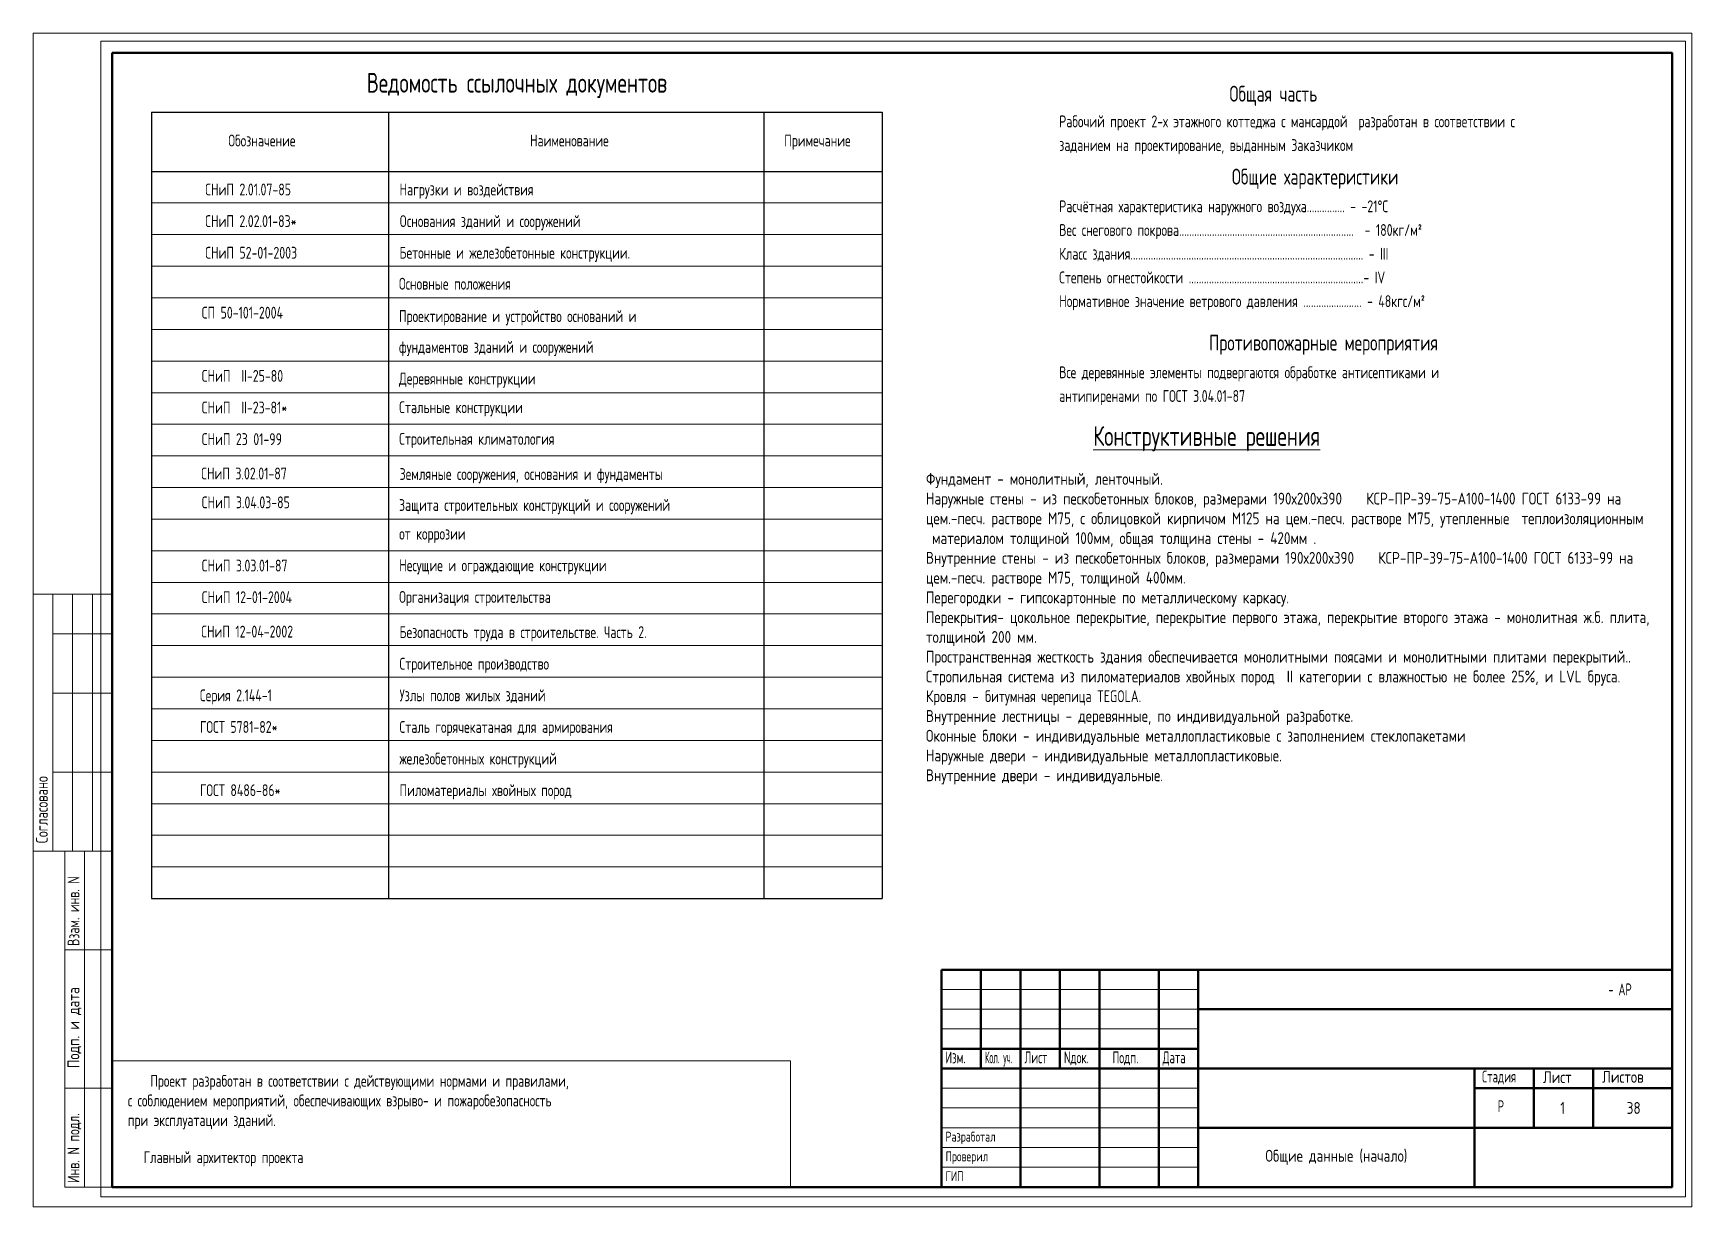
# Paper-space layout 'A1' of a CAD drawing. Header units: millimetres. Extents: x -3 to 417, y -3 to 294.
# The model-space entities are those that its viewports show. They can reach past a viewport. Long polylines and large blocks are cut down to what shows.
import ezdxf
from ezdxf.enums import TextEntityAlignment as Align

# ---------------------------------------------------------------- set-up
doc = ezdxf.new("R2010")
doc.units = ezdxf.units.MM
doc.header["$LTSCALE"] = 100
for name, color, linetype, lineweight in [('0.3', 7, 'Continuous', 30), ('0.5', 7, 'Continuous', 50), ('Примітки 0.09', 200, 'Continuous', 9), ('Тонкі 0.18', 142, 'Continuous', 18), ('Штрихування 0.09', 253, 'Continuous', 9)]:
    doc.layers.add(name, color=color, linetype=linetype, lineweight=lineweight)
doc.layers.add('ViewPorts', color=240, linetype='Continuous', plot=False)
doc.styles.add('SPDS', font='SPDS.shx', dxfattribs={"width": 0.9})

# ---------------------------------------------------------------- blocks, each defined once
blk = doc.blocks.new('A$C1BD929A5')
at = {"layer": 'Тонкі 0.18', "color": 0, "extrusion": (1, 0, 0)}
for points, elevation in [([(8500, 0), (15000, 0)], -2000), ([(14000, 0), (15000, 0)], -1500), ([(14000, 0), (15000, 0)], -1000), ([(14000, 0), (15000, 0)], -500), ([(12500, 0), (14000, 0)], -1500), ([(12500, 0), (14000, 0)], -1000), ([(12500, 0), (14000, 0)], -500), ([(10500, 0), (12500, 0)], -1500), ([(10500, 0), (12500, 0)], -1000), ([(10500, 0), (12500, 0)], -500), ([(8500, 0), (10500, 0)], -1500), ([(8500, 0), (10500, 0)], -1000), ([(8500, 0), (10500, 0)], -500), ([(0, 0), (8500, 0)], -1200), ([(0, 0), (8500, 0)], -700)]:
    blk.add_lwpolyline(points, dxfattribs=dict(at, elevation=elevation))
at = {"layer": 'Тонкі 0.18', "color": 0, "extrusion": (0, 1, 0)}
for points, elevation in [([(2000, 0), (0, 0)], 15000), ([(1500, 0), (1000, 0)], 14000), ([(1000, 0), (500, 0)], 14000), ([(500, 0), (0, 0)], 14000), ([(1500, 0), (1000, 0)], 12500), ([(1000, 0), (500, 0)], 12500), ([(500, 0), (0, 0)], 12500), ([(1500, 0), (1000, 0)], 10500), ([(1000, 0), (500, 0)], 10500), ([(500, 0), (0, 0)], 10500), ([(2000, 0), (0, 0)], 8500), ([(1200, 0), (0, 0)], 8500), ([(1200, 0), (0, 0)], 6000), ([(1200, 0), (0, 0)], 2500)]:
    blk.add_lwpolyline(points, dxfattribs=dict(at, elevation=elevation))
at = {"layer": 'Тонкі 0.18', "color": 0, "extrusion": (1, 0, 0)}
blk.add_lwpolyline([(0, 0), (8500, 0)], dxfattribs=at)
at = {"layer": 'Тонкі 0.18', "color": 0, "extrusion": (0, 1, 0)}
blk.add_lwpolyline([(1200, 0), (0, 0)], dxfattribs=at)
at = {"layer": 'Тонкі 0.18', "color": 0, "ltscale": 0.01, "style": 'SPDS'}
for s, width, p in [('Согласовано', 0.95, (-1630, 8700)), ('Взам. инв. N', 0.898187, (-830, 6100)), ('Инв. N подл.', 0.909605, (-830, 100))]:
    blk.add_text(s, height=300, rotation=90, dxfattribs=dict(at, width=width)).set_placement(p)
blk.add_text('Подп. и дата', height=300, rotation=90, dxfattribs=at).set_placement((-830, 3010))
blk = doc.blocks.new('A$C2803562B')
at = {"color": 7, "lineweight": 50, "extrusion": (1, 0, 0)}
for points, elevation in [([(5500, 0), (5000, 0)], -17500), ([(5500, 0), (5000, 0)], -16500), ([(5500, 0), (5000, 0)], -15500), ([(5500, 0), (5000, 0)], -14500), ([(5500, 0), (5000, 0)], -13000), ([(5500, 0), (5000, 0)], -12000), ([(5000, 0), (4500, 0)], -17500), ([(5000, 0), (4500, 0)], -16500), ([(5000, 0), (4500, 0)], -15500), ([(5000, 0), (4500, 0)], -14500), ([(5000, 0), (4500, 0)], -13000), ([(5000, 0), (4500, 0)], -12000), ([(4500, 0), (4000, 0)], -17500), ([(4500, 0), (4000, 0)], -16500), ([(4500, 0), (4000, 0)], -15500), ([(4500, 0), (4000, 0)], -14500), ([(4500, 0), (4000, 0)], -13000), ([(4500, 0), (4000, 0)], -12000), ([(4000, 0), (3500, 0)], -17500), ([(4000, 0), (3500, 0)], -16500), ([(4000, 0), (3500, 0)], -15500), ([(4000, 0), (3500, 0)], -14500), ([(4000, 0), (3500, 0)], -13000), ([(4000, 0), (3500, 0)], -12000), ([(3500, 0), (3000, 0)], -17500), ([(3500, 0), (3000, 0)], -16500), ([(3500, 0), (3000, 0)], -15500), ([(3500, 0), (3000, 0)], -14500), ([(3500, 0), (3000, 0)], -13000), ([(3500, 0), (3000, 0)], -12000), ([(3000, 0), (2500, 0)], -16500), ([(3000, 0), (2500, 0)], -14500), ([(3000, 0), (2500, 0)], -13000), ([(3000, 0), (2500, 0)], -12000), ([(3000, 0), (2500, 0)], -5000), ([(3000, 0), (2500, 0)], -3500), ([(3000, 0), (2500, 0)], -2000), ([(2500, 0), (2000, 0)], -16500), ([(2500, 0), (2000, 0)], -14500), ([(2500, 0), (2000, 0)], -13000), ([(2500, 0), (2000, 0)], -12000), ([(2500, 0), (2000, 0)], -5000), ([(2500, 0), (2000, 0)], -3500), ([(2500, 0), (2000, 0)], -2000), ([(2000, 0), (1500, 0)], -16500), ([(2000, 0), (1500, 0)], -14500), ([(2000, 0), (1500, 0)], -13000), ([(2000, 0), (1500, 0)], -12000), ([(2000, 0), (1500, 0)], -5000), ([(2000, 0), (1500, 0)], -3500), ([(2000, 0), (1500, 0)], -2000), ([(1500, 0), (1000, 0)], -16500), ([(1500, 0), (1000, 0)], -14500), ([(1500, 0), (1000, 0)], -13000), ([(1500, 0), (1000, 0)], -12000), ([(1500, 0), (0, 0)], -5000), ([(1000, 0), (500, 0)], -16500), ([(1000, 0), (500, 0)], -14500), ([(1000, 0), (500, 0)], -13000), ([(1000, 0), (500, 0)], -12000), ([(500, 0), (0, 0)], -16500), ([(500, 0), (0, 0)], -14500), ([(500, 0), (0, 0)], -13000), ([(500, 0), (0, 0)], -12000)]:
    blk.add_lwpolyline(points, dxfattribs=dict(at, elevation=elevation))
at = {"color": 7, "extrusion": (0, 1, 0)}
for points, elevation in [([(18500, 0), (17500, 0)], 5000), ([(17500, 0), (16500, 0)], 5000), ([(16500, 0), (15500, 0)], 5000), ([(15500, 0), (14500, 0)], 5000), ([(14500, 0), (13000, 0)], 5000), ([(13000, 0), (12000, 0)], 5000), ([(18500, 0), (17500, 0)], 4500), ([(17500, 0), (16500, 0)], 4500), ([(16500, 0), (15500, 0)], 4500), ([(15500, 0), (14500, 0)], 4500), ([(14500, 0), (13000, 0)], 4500), ([(13000, 0), (12000, 0)], 4500), ([(18500, 0), (17500, 0)], 4000), ([(17500, 0), (16500, 0)], 4000), ([(16500, 0), (15500, 0)], 4000), ([(15500, 0), (14500, 0)], 4000), ([(14500, 0), (13000, 0)], 4000), ([(13000, 0), (12000, 0)], 4000), ([(18500, 0), (17500, 0)], 2500), ([(17500, 0), (16500, 0)], 2500), ([(16500, 0), (15500, 0)], 2500), ([(15500, 0), (14500, 0)], 2500), ([(14500, 0), (13000, 0)], 2500), ([(13000, 0), (12000, 0)], 2500), ([(18500, 0), (17500, 0)], 2000), ([(17500, 0), (16500, 0)], 2000), ([(16500, 0), (15500, 0)], 2000), ([(15500, 0), (14500, 0)], 2000), ([(14500, 0), (13000, 0)], 2000), ([(13000, 0), (12000, 0)], 2000), ([(18500, 0), (17500, 0)], 1500), ([(17500, 0), (16500, 0)], 1500), ([(16500, 0), (15500, 0)], 1500), ([(15500, 0), (14500, 0)], 1500), ([(14500, 0), (13000, 0)], 1500), ([(13000, 0), (12000, 0)], 1500), ([(18500, 0), (17500, 0)], 1000), ([(17500, 0), (16500, 0)], 1000), ([(16500, 0), (15500, 0)], 1000), ([(15500, 0), (14500, 0)], 1000), ([(14500, 0), (13000, 0)], 1000), ([(13000, 0), (12000, 0)], 1000), ([(18500, 0), (17500, 0)], 500), ([(17500, 0), (16500, 0)], 500), ([(16500, 0), (15500, 0)], 500), ([(15500, 0), (14500, 0)], 500), ([(14500, 0), (13000, 0)], 500), ([(13000, 0), (12000, 0)], 500)]:
    blk.add_lwpolyline(points, dxfattribs=dict(at, elevation=elevation))
at = {"color": 7, "lineweight": 50, "extrusion": (0, 1, 0)}
for points, elevation in [([(12000, 0), (5000, 0)], 4500), ([(5000, 0), (3500, 0)], 4500), ([(3500, 0), (2000, 0)], 4500), ([(2000, 0), (0, 0)], 4500), ([(18500, 0), (17500, 0)], 3500), ([(17500, 0), (16500, 0)], 3500), ([(16500, 0), (15500, 0)], 3500), ([(15500, 0), (14500, 0)], 3500), ([(14500, 0), (13000, 0)], 3500), ([(13000, 0), (12000, 0)], 3500), ([(18500, 0), (17500, 0)], 3000), ([(17500, 0), (16500, 0)], 3000), ([(16500, 0), (15500, 0)], 3000), ([(15500, 0), (14500, 0)], 3000), ([(14500, 0), (13000, 0)], 3000), ([(13000, 0), (12000, 0)], 3000), ([(12000, 0), (5000, 0)], 3000), ([(5000, 0), (3500, 0)], 3000), ([(3500, 0), (2000, 0)], 3000), ([(2000, 0), (0, 0)], 3000), ([(5000, 0), (3500, 0)], 2500), ([(3500, 0), (2000, 0)], 2500), ([(2000, 0), (0, 0)], 2500), ([(12000, 0), (5000, 0)], 1500), ([(5000, 0), (3500, 0)], 1500), ([(3500, 0), (2000, 0)], 1500), ([(2000, 0), (0, 0)], 1500)]:
    blk.add_lwpolyline(points, dxfattribs=dict(at, elevation=elevation))
at = {"extrusion": (0, 1, 0)}
blk.add_lwpolyline([(18500, 0), (0, 0)], dxfattribs=at)
at = {"layer": '0.5', "color": 0, "extrusion": (1, 0, 0), "elevation": -18500}
blk.add_lwpolyline([(5500, 0), (0, 0)], dxfattribs=at)
at = {"layer": '0.5', "color": 0, "extrusion": (0, 1, 0), "elevation": 5500}
blk.add_lwpolyline([(18500, 0), (0, 0)], dxfattribs=at)
at = {"layer": '0.5', "color": 0, "extrusion": (1, 0, 0)}
blk.add_lwpolyline([(5500, 0), (0, 0)], dxfattribs=at)
at = {"layer": '0.5', "color": 0, "extrusion": (0, 1, 0)}
blk.add_lwpolyline([(18500, 0), (0, 0)], dxfattribs=at)
at = {"color": 7, "style": 'SPDS'}
for s, height, width, p in [('- АР', 300, 0.805546, (-1613, 4850)), ('Изм.', 300, 0.8, (-18400, 3130)), ('Кол. уч.', 300, 0.6, (-17400, 3130)), ('Лист', 300, 0.8, (-16400, 3130)), ('Nдок.', 300, 0.8, (-15400, 3130)), ('Подп.', 300, 0.8, (-14169, 3130)), ('Дата', 300, 0.8, (-12900, 3130)), ('Стадия', 300, 0.805546, (-4811, 2646)), ('Р', 300, 0.805546, (-4415, 1895)), ('Разработал', 250, 0.9, (-18396, 1150)), ('Проверил', 250, 0.9, (-18396, 650)), ('ГИП', 250, 0.9, (-18396, 150))]:
    blk.add_text(s, height=height, dxfattribs=dict(at, width=width)).set_placement(p)
for s, p in [('Лист', (-3269, 2630)), ('Листов', (-1769, 2638))]:
    blk.add_text(s, height=300, dxfattribs=at).set_placement(p)

msp = doc.modelspace()

# ---------------------------------------------------------------- linework, layer by layer
at = {"layer": '0.3'}
for p, q in [((75604.617, -61165.815), (75604.617, -81065.815)), ((85104.617, -61165.815), (85104.617, -81065.815)), ((88104.617, -61165.815), (88104.617, -81065.815))]:
    msp.add_line(p, q, dxfattribs=at)
for points in [[(69604.617, -61165.815, 0), (88104.617, -61165.815, 0)], [(69604.617, -61165.815, 0), (69604.617, -81065.815, 0)], [(69604.617, -62665.815, 0), (88104.617, -62665.815, 0)], [(69604.617, -81065.815, 0), (88104.617, -81065.815, 0)]]:
    msp.add_polyline3d(points, dxfattribs=at)
at = {"layer": '0.5', "color": 0}
msp.add_lwpolyline([(68604.617, -59668.985), (108104.617, -59668.985), (108104.617, -88368.985), (68604.617, -88368.985)], close=True, dxfattribs=at)
at = {"layer": 'Тонкі 0.18', "color": 7, "extrusion": (1, 0, 0), "elevation": 108104.617}
msp.add_lwpolyline([(-82868.985, 0), (-88368.985, 0)], dxfattribs=at)
at = {"layer": 'Тонкі 0.18', "ltscale": 100}
msp.add_lwpolyline([(68604.617, -85174.803), (85778.578, -85174.803), (85778.578, -88368.985), (68604.617, -88368.985)], close=True, dxfattribs=at)
at = {"layer": 'Тонкі 0.18'}
for points in [[(69604.617, -63465.815, 0), (88104.617, -63465.815, 0)], [(69604.617, -64265.815, 0), (88104.617, -64265.815, 0)], [(69604.617, -65065.815, 0), (88104.617, -65065.815, 0)], [(69604.617, -65865.815, 0), (88104.617, -65865.815, 0)], [(69604.617, -66665.815, 0), (88104.617, -66665.815, 0)], [(69604.617, -67465.815, 0), (88104.617, -67465.815, 0)], [(69604.617, -68265.815, 0), (88104.617, -68265.815, 0)], [(69604.617, -69065.815, 0), (88104.617, -69065.815, 0)], [(69604.617, -69065.815, 0), (88104.617, -69065.815, 0)], [(69604.617, -69865.815, 0), (88104.617, -69865.815, 0)], [(69604.617, -70665.815, 0), (88104.617, -70665.815, 0)], [(69604.617, -71465.815, 0), (88104.617, -71465.815, 0)], [(69604.617, -71465.815, 0), (88104.617, -71465.815, 0)], [(69604.617, -72265.815, 0), (88104.617, -72265.815, 0)], [(69604.617, -73065.815, 0), (88104.617, -73065.815, 0)], [(69604.617, -73865.815, 0), (88104.617, -73865.815, 0)], [(69604.617, -74665.815, 0), (88104.617, -74665.815, 0)], [(69604.617, -75465.815, 0), (88104.617, -75465.815, 0)], [(69604.617, -76265.815, 0), (88104.617, -76265.815, 0)], [(69604.617, -77065.815, 0), (88104.617, -77065.815, 0)], [(69604.617, -77865.815, 0), (88104.617, -77865.815, 0)], [(69604.617, -78665.815, 0), (88104.617, -78665.815, 0)], [(69604.617, -79465.815, 0), (88104.617, -79465.815, 0)], [(69604.617, -80265.815, 0), (88104.617, -80265.815, 0)]]:
    msp.add_polyline3d(points, dxfattribs=at)
at = {"layer": 'Штрихування 0.09'}
msp.add_lwpolyline([(66604.617, -59168.985), (108604.617, -59168.985), (108604.617, -88868.985), (66604.617, -88868.985)], close=True, dxfattribs=at)

# ---------------------------------------------------------------- texts
at = {"layer": 'Примітки 0.09', "style": 'SPDS', "width": 0.9}
msp.add_text('Ведомость ссылочных документов', height=500, dxfattribs=at).set_placement((78854.617, -60674.122), align=Align.CENTER)
for s, height, p in [('Общая часть', 400, (96897.728, -60901.095)), ('Рабочий проект 2-х этажного коттеджа с мансардой  разработан в соответствии с ', 300, (92585.318, -61551.095)), ('Обозначение', 300, (71546.581, -62035.815)), ('Наименование', 300, (79184.081, -62035.815)), ('Примечание', 300, (85621.581, -62035.815)), ('заданием на проектирование, выданным Заказчиком', 300, (92585.318, -62151.095)), ('СНиП 2.01.07-85 ', 300, (70961.887, -63274.885)), ('Нагрузки и воздействия', 300, (75881.163, -63274.885)), ('Общие характеристики', 400, (96957.703, -62999.837)), ('Расчётная характеристика наружного воздуха............... - -21°С ', 300, (92585.318, -63699.837)), ('СНиП 2.02.01-83* ', 300, (70961.887, -64074.885)), ('Oснования зданий и сооружений', 300, (75881.163, -64074.885)), ('Вес снегового покрова.....................................................................  - 180кг/м²', 300, (92585.318, -64299.837)), ('СНиП 52-01-2003', 300, (70961.887, -64874.885)), ('Бетонные и железобетонные конструкции.', 300, (75881.163, -64874.885)), ('Класс здания............................................................................................ - III', 300, (92585.318, -64899.837)), ('Основные положения', 300, (75868.123, -65659.077)), ('Степень огнестойкости .....................................................................- IV', 300, (92585.318, -65499.837)), ('Нормативное значение ветрового давления ....................... - 48кгс/м²', 300, (92585.318, -66099.837)), ('СП 50-101-2004', 300, (70873.093, -66391.227)), ('Проектирование и устройство оснований и', 300, (75868.123, -66478.96)), ('фундаментов зданий и сооружений', 300, (75868.123, -67259.077)), ('Противопожарные мероприятия', 400, (96382.211, -67200.275)), ('Все деревянные элементы подвергаются обработке антисептиками и ', 300, (92585.318, -67900.275)), ('СНиП  II-25-80 ', 300, (70873.093, -67991.227)), ('Деревянные конструкции', 300, (75868.123, -68059.077)), ('антипиренами по ГОСТ 3.04.01-87', 300, (92585.318, -68500.275)), ('СНиП  II-23-81*', 300, (70873.093, -68791.227)), ('Стальные конструкции', 300, (75872.623, -68784.528)), ('СНиП 23 01-99', 300, (70873.093, -69591.227)), ('Строительная климатология', 300, (75872.623, -69584.528)), ('СНиП 3.02.01-87', 300, (70860.201, -70461.201)), ('Земляные сооружения, основания и фундаменты', 300, (75884.264, -70474.885)), ('СНиП 3.04.03-85', 300, (70873.093, -71191.227)), ('Защита строительных конструкций и сооружений ', 300, (75868.123, -71259.077)), ('от коррозии', 300, (75872.623, -71984.528)), ('СНиП 3.03.01-87', 300, (70873.093, -72791.227)), ('Несущие и ограждающие конструкции', 300, (75872.623, -72784.528)), ('СНиП 12-01-2004', 300, (70873.093, -73591.227)), ('Организация строительства', 300, (75872.623, -73584.528)), ('СНиП 12-04-2002', 300, (70860.201, -74461.201)), ('Безопасность труда в строительстве. Часть 2.', 300, (75881.163, -74474.885)), ('Строительное производство', 300, (75881.163, -75274.885)), ('Серия 2.144-1', 300, (70827.509, -76074.885)), ('Узлы полов жилых зданий', 300, (75881.163, -76074.885)), ('ГОСТ 5781-82*', 300, (70827.509, -76874.885)), ('Сталь горячекатаная для армирования', 300, (75881.163, -76874.885)), ('железобетонных конструкций', 300, (75881.163, -77674.885)), ('ГОСТ 8486-86*', 300, (70827.509, -78474.885)), ('Пиломатериалы хвойных пород', 300, (75881.163, -78474.885)), ('Проект разработан в соответствии с действующими нормами и правилами,', 300, (69569.581, -85829.362)), ('с соблюдением мероприятий, обеспечивающих взрыво- и пожаробезопасность', 300, (69003.048, -86326.874)), ('при эксплуатации зданий.', 300, (69003.048, -86824.385)), ('Главный архитектор проекта', 300, (69401.478, -87762.485))]:
    msp.add_text(s, height=height, dxfattribs=at).set_placement(p)
at = {"layer": 'Примітки 0.09', "lineweight": 20, "style": 'SPDS', "width": 0.9}
msp.add_text('%%UКонструктивные решения', height=500, dxfattribs=at).set_placement((93448.647, -69612.019))
at = {"layer": 'Примітки 0.09', "ltscale": 100, "insert": (89211.303, -70296.089), "char_height": 300, "width": 18269.28111, "attachment_point": 1, "style": 'SPDS'}
msp.add_mtext('{\\W1;Фундамент - монолитный, ленточный.\\PНаружные стены - из пескобетонных блоков, размерами 190х200х390    КСP-ПР-39-75-А100-1400 ГОСТ 6133-99 на цем.-песч. растворе М75, с облицовкой кирпичом М125 на цем.-песч. растворе М75, утепленные  теплоизоляционным  материалом толщиной 100мм, общая толщина стены - 420мм .\\PВнутренние стены - из пескобетонных блоков, размерами 190х200х390    КСP-ПР-39-75-А100-1400 ГОСТ 6133-99 на цем.-песч. растворе М75, толщиной 400мм.\\PПерегородки - гипсокартонные по металлическому каркасу.\\P\\pt699.9;Перекрытия- цокольное перекрытие, перекрытие первого этажа, перекрытие второго этажа - монолитная ж.б. плита, толщиной 200 мм.\\P\\ptz;Пространственная жесткость здания обеспечивается монолитными поясами и монолитными плитами перекрытий..\\PСтропильная система из пиломатериалов хвойных пород  II категории с влажностью не более 25%, и LVL бруса.\\PКровля - б}итумная черепица TEGOLA{\\W1;.\\PВнутренние лестниц\\Fgost-uw|c204;ы\\Fspds|c204; - деревянные, по индивидуальной разработке.\\PОконные блоки - индивидуальные металлопластиковые с заполнением стеклопакетами\\PНаружные двери - индивидуальные металлопластиковые.\\PВнутренние двери - индивидуальные.}', dxfattribs=at)

psp = doc.layouts.new('A1')

# ---------------------------------------------------------------- linework, layer by layer
at = {"layer": '0.5', "ltscale": 0.01}
psp.add_lwpolyline([(16.98, 288.8), (411.98, 288.8), (411.98, 1.83), (16.98, 1.83)], close=True, dxfattribs=at)
at = {"layer": 'Штрихування 0.09', "ltscale": 0.01}
psp.add_lwpolyline([(-3.02, 293.8), (416.98, 293.8), (416.98, -3.17), (-3.02, -3.17)], close=True, dxfattribs=at)

# ---------------------------------------------------------------- block references
at = {"xscale": 0.009999999999990905, "yscale": 0.009999999999990905, "zscale": 0.009999999999990905}
psp.add_blockref('A$C1BD929A5', (16.98, 1.83), dxfattribs=at)
at = {"layer": 'Тонкі 0.18', "xscale": 0.009999999999990905, "yscale": 0.009999999999990905, "zscale": 0.009999999999990905}
psp.add_blockref('A$C2803562B', (411.98, 1.83), dxfattribs=at)

# ---------------------------------------------------------------- texts
at = {"layer": 'Примітки 0.09', "style": 'SPDS'}
for s, p in [('1', (383.66, 20.33)), ('38', (400.5, 20.33))]:
    psp.add_text(s, height=3, dxfattribs=at).set_placement(p)
at = {"layer": 'Примітки 0.09', "color": 7, "insert": (326.98, 9.33), "char_height": 3, "width": 70, "attachment_point": 5, "style": 'SPDS'}
psp.add_mtext('{\\W1;\\C256;Общие данные (начало)}', dxfattribs=at)

# ---------------------------------------------------------------- viewports
at = {"layer": 'ViewPorts', "ltscale": 0.01}
psp.add_viewport(center=(214.74, 145.56), size=(401.3, 292.4379), view_center_point=(88380.41, -73993.227), view_height=29243.78959, dxfattribs=at)

doc.saveas('drawing.dxf')
